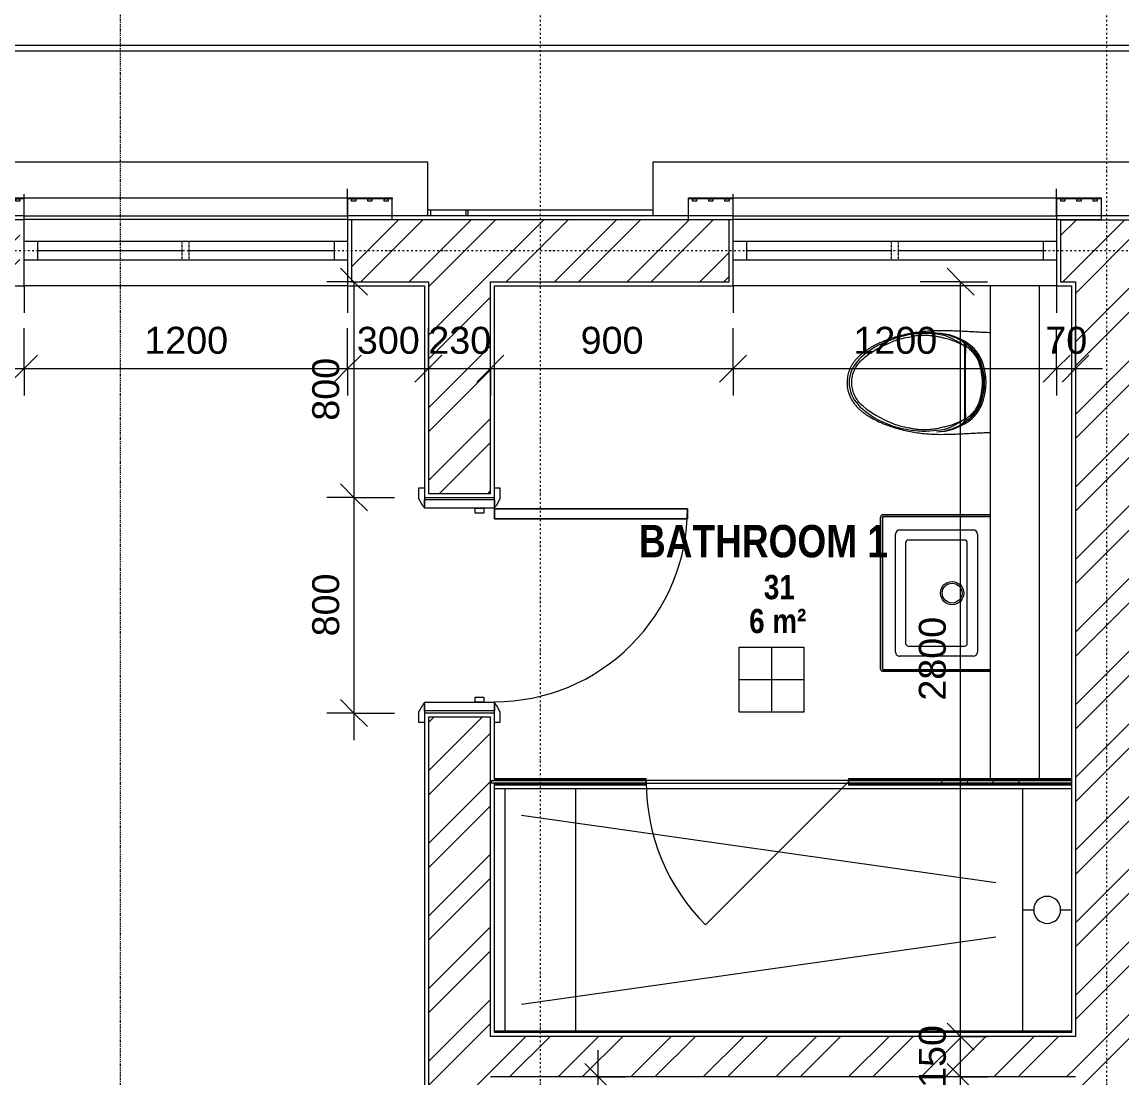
# Model space of a CAD drawing. Header units: millimetres. Extents: x -20313 to 11793, y -15775 to 12805.
# Drawn here: x -8393 to -4313, y 3143 to 7057 of the extents above; entities that cross this region are included whole.
import ezdxf

# ---------------------------------------------------------------- set-up
doc = ezdxf.new("R2010")
doc.units = ezdxf.units.MM
for name, pattern in [('Centre', [14.4, 3, -2.2, 7, -2.2]), ('Dash dot', [15.875, 6.35, -4.7625, 0, -4.7625]), ('TD_Level Line', [8, 4, -2, 0, -2])]:
    doc.linetypes.add(name, pattern=pattern)
for name, color, linetype, lineweight in [('A-ANNO-DIMS', 211, 'Continuous', 9), ('A-ANNO-DIMS-100', 211, 'Continuous', 9), ('A-AREA-IDEN', 2, 'Continuous', 9), ('A-DETL-MBND', 5, 'Continuous', 5), ('A-DOOR', 31, 'Continuous', 5), ('A-DOOR-FRAM', 31, 'Continuous', 5), ('A-FLOR', 192, 'Continuous', 5), ('A-GENM', 13, 'Continuous', 5), ('A-GLAZ', 151, 'Continuous', 5), ('A-GLAZ-SILL', 1, 'Continuous', 5), ('A-WALL', 113, 'Continuous', 5), ('A-WALL-PATT', 111, 'Continuous', 18), ('G-ANNO-SYMB', 111, 'Continuous', 9), ('I-WALL', 2, 'Continuous', 5), ('P-SANR-FIXT', 6, 'Continuous', 5), ('Q-CASE', 31, 'Continuous', 5), ('S-GRID', 1, 'Continuous', 9)]:
    doc.layers.add(name, color=color, linetype=linetype, lineweight=lineweight)
doc.styles.add('Arial Narrow_B', font='ARIALNB.TTF', dxfattribs={"height": 90})
doc.styles.add('Arial Narrow_B_1', font='ARIALNB.TTF', dxfattribs={"height": 120})
doc.styles.add('Arial_2', font='arial.ttf', dxfattribs={"height": 100})
doc.dimstyles.new('Arial_1_0', dxfattribs={"dimscale": 304.8, "dimtxt": 102.02594, "dimasz": 0.328084, "dimexe": 0.328084, "dimexo": 0.0625, "dimgap": 0.082021, "dimtad": 1, "dimdec": 0, "dimzin": 0, "dimdsep": 46, "dimtxsty": 'Arial_2', "dimblk1": 'OBLIQUE', "dimblk2": 'OBLIQUE', "dimsah": 1, "dimcen": 0.09, "dimdle": 0.328084, "dimazin": 0, "dimtfac": 1, "dimtdec": 4, "dimtix": 1, "dimtmove": 0, "dimatfit": 3, "dimfxl": 0.492126, "dimfxlon": 1, "dimtvp": 1, "dimtolj": 1, "dimtzin": 0, "dimarcsym": 2})
pattern_1 = [(45, (-8404.18, -5860.1), (-134.7038, 134.7038), []), (45, (-8314.37, -5860.1), (-134.7038, 134.7038), [])]
pattern_2 = [(153.435, (9496.6, -2579.2), (-3067, -1022.33), [1270, -762, 1270, -762, -1615.6]), (153.435, (9496.6, -2579.2), (-3067, -1022.33), [-4064, 508, -1107.6]), (153.435, (9433, -2642.7), (-3067, -1022.33), [1016, -1270, 762, -762, -1869.6]), (153.435, (9433, -2642.7), (-3067, -1022.33), [-3810, 889, -980.6]), (153.435, (9242.6, -2642.7), (-3067, -1022.33), [762, -1524, 508, -762, -2123.6]), (153.435, (9242.6, -2642.7), (-3067, -1022.33), [-3556, 1143, -980.6]), (153.435, (9433, -2452.2), (-3067, -1022.33), [762, -1524, 635, -25618.6]), (153.435, (9242.6, -2261.7), (-3067, -1022.33), [381, -1905, 254, -25999.6]), (153.435, (8925, -2579.2), (-3067, -1022.33), [254, -1905, 254, -1016, -2250.6]), (153.435, (8925, -2579.2), (-3067, -1022.33), [-3429, 635, -1615.6]), (153.435, (9115.6, -1436.2), (-3067, -1022.33), [1270, -1905, 1524, -1006]), (153.435, (9306, -1436.2), (-3067, -1022.33), [1778, -1270, 1905, -752]), (153.435, (9242.6, -1309.2), (-3067, -1022.33), [2032, -1016, 1524, -1107.6]), (153.435, (9052, -1118.7), (-3067, -1022.33), [1270, -1778, 1016, -1615.6]), (153.435, (8671, -1309.2), (-3067, -1022.33), [635, -2540, 762, -1742.6]), (153.435, (8861.6, -928.2), (-3067, -1022.33), [508, -2540, 508, -2123.6])]

# ---------------------------------------------------------------- blocks, each defined once
blk = doc.blocks.new('PARAPET4 - PARAPET-973503-02_Pent floor')
at = {"layer": 'Q-CASE'}
for p, q in [((7273.5, -9135.5), (6531.5, 13433.4)), ((6513, 13413.7), (7253.7, -9117)), ((6156.5, 6259.4), (6129, 7093.6))]:
    blk.add_line(p, q, dxfattribs=at)
blk = doc.blocks.new('PLU_1_2_WHB_DuravitVero580 - _-915883-02_Pent floor')
at = {"layer": 'P-SANR-FIXT'}
for p, q in [((-290, -199.5), (-290, 199.5)), ((-289.8, 199.5), (-289.8, -199.5)), ((-283, 199.5), (-283, -199.5)), ((283, -199.5), (283, 199.5)), ((289.8, -199.5), (289.8, 199.5)), ((290, 199.5), (290, -199.5)), ((-234.2, -136.7), (-234.2, 136.9)), ((-219.2, 151.9), (219.2, 151.9)), ((234.2, 136.9), (234.2, -136.7)), ((-196.6, 104.3), (-196.6, -104.4)), ((186.6, 114.3), (-186.6, 114.3)), ((196.6, -104.4), (196.6, 104.3)), ((-186.6, -114.4), (186.6, -114.4)), ((219.2, -151.7), (-219.2, -151.7)), ((-282, -200.5), (282, -200.5)), ((-282, -207.3), (282, -207.3)), ((282, -207.5), (-282, -207.5))]:
    blk.add_line(p, q, dxfattribs=at)
for radius in [43.3, 36.8]:
    blk.add_circle((0, 57.9), radius, dxfattribs=at)
for centre, radius, start, end in [((-282, 199.5), 1, 90, 180), ((282, 199.5), 1, 360, 90), ((-219.2, 136.9), 15, 90, 180), ((219.2, 136.9), 15, 0, 90), ((-186.6, 104.3), 10, 90, 180), ((186.6, 104.3), 10, 360, 90), ((-186.6, -104.4), 10, 180, 270), ((186.6, -104.4), 10, 270, 0), ((-219.2, -136.7), 15, 180, 270), ((219.2, -136.7), 15, 270, 0), ((-282, -199.5), 8, 180, 270), ((-282, -199.5), 7.76, 180, 270), ((-282, -199.5), 1, 180, 270), ((282, -199.5), 1, 270, 0), ((282, -199.5), 8, 270, 0), ((282, -199.5), 7.76, 270, 0)]:
    blk.add_arc(centre, radius, start, end, dxfattribs=at)
for points in [[(-290, -199.5), (-290, -200), (-289.9, -200.7), (-289.7, -201.6), (-289.6, -202.1), (-289.4, -202.4), (-289.3, -202.8), (-289.1, -203.3), (-288.6, -204.1), (-288.1, -204.7), (-287.7, -205.2)], [(287.7, -205.2), (288.1, -204.7), (288.6, -204.1), (289.1, -203.3), (289.3, -202.8), (289.4, -202.4), (289.6, -202.1), (289.7, -201.6), (289.9, -200.7), (290, -200), (290, -199.5)], [(-287.7, -205.2), (-287.2, -205.6), (-286.6, -206.1), (-285.8, -206.6), (-285.3, -206.8), (-284.9, -206.9), (-284.6, -207.1), (-284.1, -207.2), (-283.2, -207.4), (-282.5, -207.5), (-282, -207.5)], [(282, -207.5), (282.5, -207.5), (283.2, -207.4), (284.1, -207.2), (284.6, -207.1), (284.9, -206.9), (285.3, -206.8), (285.8, -206.6), (286.6, -206.1), (287.2, -205.6), (287.7, -205.2)]]:
    blk.add_open_spline(points, degree=3, knots=[0, 0, 0, 0, 0.25, 0.375, 0.4375, 0.5, 0.5625, 0.625, 0.75, 1, 1, 1, 1], dxfattribs=at)
blk = doc.blocks.new('Doors_IntSgl - 800x2100mm-882953-02_Pent floor')
at = {"layer": 'A-DOOR'}
for p, q in [((-435, 150), (-395, 150)), ((-435, 130), (-435, 150)), ((-365, 130), (-400, 130)), ((-395, 150), (-369, 136)), ((400, 130), (365, 130)), ((369, 136), (395, 150)), ((395, 150), (435, 150)), ((435, 150), (435, 130)), ((-435, -150), (-435, -130)), ((-395, -150), (-435, -150)), ((-400, -130), (-365, -130)), ((-369, -136), (-395, -150)), ((320, -130), (358, -130)), ((320, -846), (320, -130)), ((320, -130), (320, -846)), ((358, -130), (320, -130)), ((358, -130), (358, -846)), ((358, -846), (358, -130)), ((365, -130), (400, -130)), ((395, -150), (369, -136)), ((435, -150), (395, -150)), ((435, -130), (435, -150)), ((358, -846), (320, -846)), ((320, -846), (358, -846))]:
    blk.add_line(p, q, dxfattribs=at)
for centre, radius, start, end in [((-373, 129), 8.06, 7.125, 60.2551), ((373, 129), 8.06, 119.7449, 172.875), ((-373, -129), 8.06, 299.7449, 352.875), ((-373, -129), 8.06, 299.7449, 352.875), ((358, -130), 716, 180, 270), ((373, -129), 8.06, 187.125, 240.2551), ((373, -129), 8.06, 187.125, 240.2551)]:
    blk.add_arc(centre, radius, start, end, dxfattribs=at)
at = {"layer": 'A-DOOR-FRAM'}
for p, q in [((-392, 130), (-360, 130)), ((-392, -130), (-392, 130)), ((-360, 130), (-360, -130)), ((360, 130), (392, 130)), ((360, -130), (360, 130)), ((392, 130), (392, -130)), ((-360, -58), (-341, -58)), ((-360, -90), (-360, -58)), ((-341, -58), (-341, -90)), ((341, -58), (360, -58)), ((341, -90), (341, -58)), ((360, -58), (360, -90)), ((-341, -90), (-360, -90)), ((360, -90), (341, -90)), ((-360, -130), (-392, -130)), ((392, -130), (360, -130))]:
    blk.add_line(p, q, dxfattribs=at)
blk = doc.blocks.new('1_9 ShowerEnclosure - 3 Exposed frame-1120382-02_Pent floor')
at = {"layer": 'A-GLAZ'}
h = blk.add_hatch(dxfattribs=at)
h.set_pattern_fill('FP_11', color=256, style=0, pattern_type=2)
h.set_pattern_definition(pattern_2)
h.paths.add_polyline_path([(-470, 1070), (-480, 1070), (-480, 242.5), (-470, 242.5), (-470, 705.3)])
h.paths.add_polyline_path([(-470, -507.5), (-480, -507.5), (-480, -1082.5), (-470, -1082.5), (-470, -991.5)])
at = {"layer": 'A-GLAZ-SILL'}
h = blk.add_hatch(dxfattribs=at)
h.set_pattern_fill('FP_11', color=256, style=0, pattern_type=2)
h.set_pattern_definition(pattern_2)
h.paths.add_polyline_path([(-470, 242.5), (-480, 242.5), (-480, -507.5), (-470, -507.5), (-470, -143.1)])
at = {"layer": 'A-GLAZ'}
for p, q in [((-487.5, 950), (-487.5, 1070)), ((-482.5, 1070), (-482.5, 242.5)), ((-480, 242.5), (-480, 1070)), ((-480, 1070), (-470, 1070)), ((-470, 1070), (-470, 242.5)), ((-467.5, 242.5), (-467.5, 1070)), ((-462.5, 1070), (-462.5, 242.5)), ((-100, 790), (-350, -970)), ((350, -970), (100, 790)), ((-487.5, 242.5), (-487.5, 770)), ((-487.5, 242.5), (-482.5, 242.5)), ((-482.5, 242.5), (-480, 242.5)), ((-470, 242.5), (-480, 242.5)), ((-480, 242.5), (-480, -507.5)), ((-480, 242.5), (-470, 242.5)), ((-475, 242.5), (55.3, -287.8)), ((-470, 242.5), (-467.5, 242.5)), ((-470, -507.5), (-470, 242.5)), ((-467.5, 242.5), (-462.5, 242.5)), ((-487.5, -1070), (-487.5, -507.5)), ((-482.5, -507.5), (-487.5, -507.5)), ((-482.5, -507.5), (-482.5, -1070)), ((-480, -507.5), (-482.5, -507.5)), ((-480, -507.5), (-470, -507.5)), ((-480, -1082.5), (-480, -507.5)), ((-470, -507.5), (-480, -507.5)), ((-467.5, -507.5), (-470, -507.5)), ((-470, -507.5), (-470, -1082.5)), ((-462.5, -507.5), (-467.5, -507.5)), ((-467.5, -1070), (-467.5, -507.5)), ((-462.5, -507.5), (-462.5, -1070)), ((-480, -1082.5), (-470, -1082.5))]:
    blk.add_line(p, q, dxfattribs=at)
for centre, radius, start, end in [((0, 980), 50, 90, 180), ((0, 980), 50, 360, 90), ((0, 980), 50, 180, 270), ((0, 980), 50, 270, 360), ((-475, 242.5), 750, 270, 315)]:
    blk.add_arc(centre, radius, start, end, dxfattribs=at)
at = {"layer": 'A-GLAZ-SILL'}
for p, q in [((0, 1030), (0, 1070)), ((0, 890), (0, 930)), ((450, 890), (-450, 890))]:
    blk.add_line(p, q, dxfattribs=at)
blk = doc.blocks.new('hood 11 - hood 1-1200214-02_Pent floor')
at = {"layer": 'A-DETL-MBND'}
for p, q in [((5986.1, 11441.6), (5965.8, 11440.9)), ((5986.3, 11434.2), (5966, 11433.5)), ((5970.4, 11301.1), (5990.7, 11301.7)), ((6050.4, 9487.1), (6030, 9486.4)), ((6034.4, 9354), (6054.7, 9354.7)), ((6034.6, 9346.7), (6054.9, 9347.4))]:
    blk.add_line(p, q, dxfattribs=at)
blk = doc.blocks.new('Casement - 2L - 1200 X 1500-1144847-02_Pent floor')
at = {"layer": 'A-GLAZ'}
for p, q in [((-273.8, 130), (-273.8, 210)), ((926.2, 130), (926.2, 230)), ((-273.8, 35), (-223.8, 35)), ((-223.8, 35), (876.2, 35)), ((-223.8, 35), (-223.8, -35)), ((313.2, 0), (-223.8, 0)), ((-223.8, 0), (-223.8, -15)), ((876.2, 35), (876.2, -35)), ((876.2, 35), (926.2, 35)), ((-223.8, -35), (-273.8, -35)), ((876.2, -35), (-223.8, -35)), ((876.2, 0), (339.2, 0)), ((926.2, -35), (876.2, -35)), ((-273.8, -130), (-273.8, -230)), ((926.2, -130), (926.2, -230))]:
    blk.add_line(p, q, dxfattribs=at)
at = {"layer": 'A-GLAZ', "linetype": 'Centre'}
for p, q in [((313.2, -35), (313.2, 35)), ((339.2, -35), (339.2, 35))]:
    blk.add_line(p, q, dxfattribs=at)
blk = doc.blocks.new('hood 10 - hood 1-1212533-02_Pent floor')
at = {"layer": 'A-GENM'}
for p, q in [((6077.6, 14075.9), (5879.3, 14069.4)), ((6136.5, 12281.6), (6077.6, 14075.9)), ((5946.5, 13939.1), (5949.5, 13939.2)), ((5946.5, 13939.1), (5949.5, 13939.2)), ((5946.9, 13924.7), (5947.4, 13909.7)), ((5949.5, 13939.2), (5999.8, 12409.7)), ((5949.5, 13939.2), (5999.8, 12409.7)), ((5948.9, 13864.4), (5949.4, 13849.4)), ((5950.9, 13804.1), (5951.4, 13789.1)), ((5914.4, 12572), (5875, 13771.4)), ((5991.8, 12559.4), (5992.3, 12544.4)), ((5993.8, 12499.1), (5994.3, 12484.1)), ((5995.8, 12438.8), (5996.3, 12423.8)), ((5999.8, 12409.7), (5996.7, 12409.6)), ((5999.8, 12409.7), (5996.7, 12409.6)), ((5938.3, 12275.1), (6136.5, 12281.6))]:
    blk.add_line(p, q, dxfattribs=at)
at = {"layer": 'A-GENM', "lineweight": 9}
for p, q in [((5946.4, 13939.9), (5869.5, 13937.3)), ((5869.5, 13937.3), (5875, 13771.4)), ((5938.1, 13924.4), (5946.9, 13924.7)), ((5938.6, 13909.4), (5938.1, 13924.4)), ((5946.9, 13924.7), (5946.4, 13939.9)), ((5947.4, 13909.7), (5938.6, 13909.4)), ((5948.9, 13864.4), (5947.4, 13909.7)), ((5940.1, 13864.1), (5948.9, 13864.4)), ((5940.6, 13849.1), (5940.1, 13864.1)), ((5949.4, 13849.4), (5940.6, 13849.1)), ((5950.9, 13804.1), (5949.4, 13849.4)), ((5942.1, 13803.8), (5950.9, 13804.1)), ((5942.6, 13788.8), (5942.1, 13803.8)), ((5875, 13771.4), (5951.9, 13773.9)), ((5951.4, 13789.1), (5942.6, 13788.8)), ((5951.9, 13773.9), (5951.4, 13789.1)), ((5991.3, 12574.6), (5914.4, 12572)), ((5914.4, 12572), (5919.8, 12406.1)), ((5991.8, 12559.4), (5991.3, 12574.6)), ((5983, 12559.1), (5991.8, 12559.4)), ((5983.5, 12544.1), (5983, 12559.1)), ((5992.3, 12544.4), (5983.5, 12544.1)), ((5993.8, 12499.1), (5992.3, 12544.4)), ((5985, 12498.8), (5993.8, 12499.1)), ((5985.5, 12483.8), (5985, 12498.8)), ((5994.3, 12484.1), (5985.5, 12483.8)), ((5995.8, 12438.8), (5994.3, 12484.1)), ((5919.8, 12406.1), (5996.8, 12408.6)), ((5987, 12438.5), (5995.8, 12438.8)), ((5987.5, 12423.5), (5987, 12438.5)), ((5996.3, 12423.8), (5987.5, 12423.5)), ((5996.8, 12408.6), (5996.3, 12423.8))]:
    blk.add_line(p, q, dxfattribs=at)
blk = doc.blocks.new('Casement - 2L - 900 toilet-1132656-02_Pent floor')
at = {"layer": 'A-GLAZ'}
for p, q in [((-273.8, 130), (-273.8, 210)), ((926.2, 130), (926.2, 230)), ((-273.8, 35), (-223.8, 35)), ((-223.8, 35), (876.2, 35)), ((-223.8, 35), (-223.8, -35)), ((313.2, 0), (-223.8, 0)), ((-223.8, 0), (-223.8, -15)), ((876.2, 35), (876.2, -35)), ((876.2, 35), (926.2, 35)), ((-223.8, -35), (-273.8, -35)), ((876.2, -35), (-223.8, -35)), ((876.2, 0), (339.2, 0)), ((926.2, -35), (876.2, -35)), ((-273.8, -130), (-273.8, -230)), ((926.2, -130), (926.2, -230))]:
    blk.add_line(p, q, dxfattribs=at)
at = {"layer": 'A-GLAZ', "linetype": 'Centre'}
for p, q in [((313.2, -35), (313.2, 35)), ((339.2, -35), (339.2, 35))]:
    blk.add_line(p, q, dxfattribs=at)
blk = doc.blocks.new('hood 22 - hood 1-1212818-02_Pent floor')
at = {"layer": 'A-GENM'}
for p, q in [((6325.6, 6530.1), (6127.4, 6523.6)), ((6384.6, 4735.7), (6325.6, 6530.1)), ((6194.5, 6393.2), (6197.6, 6393.3)), ((6194.5, 6393.2), (6197.6, 6393.3)), ((6195, 6378.8), (6195.5, 6363.8)), ((6197.6, 6393.3), (6247.8, 4863.8)), ((6197.6, 6393.3), (6247.8, 4863.8)), ((6197, 6318.5), (6197.5, 6303.5)), ((6199, 6258.2), (6199.5, 6243.2)), ((6162.5, 5026.2), (6123, 6225.5)), ((6239.9, 5013.5), (6240.4, 4998.5)), ((6241.9, 4953.2), (6242.4, 4938.2)), ((6243.9, 4892.9), (6244.4, 4877.9)), ((6247.8, 4863.8), (6244.8, 4863.7)), ((6247.8, 4863.8), (6244.8, 4863.7)), ((6186.3, 4729.2), (6384.6, 4735.7))]:
    blk.add_line(p, q, dxfattribs=at)
at = {"layer": 'A-GENM', "lineweight": 9}
for p, q in [((6194.5, 6394), (6117.6, 6391.5)), ((6117.6, 6391.5), (6123, 6225.5)), ((6186.2, 6378.5), (6195, 6378.8)), ((6186.7, 6363.6), (6186.2, 6378.5)), ((6195, 6378.8), (6194.5, 6394)), ((6195.5, 6363.8), (6186.7, 6363.6)), ((6197, 6318.5), (6195.5, 6363.8)), ((6188.2, 6318.2), (6197, 6318.5)), ((6188.7, 6303.2), (6188.2, 6318.2)), ((6197.5, 6303.5), (6188.7, 6303.2)), ((6199, 6258.2), (6197.5, 6303.5)), ((6190.2, 6257.9), (6199, 6258.2)), ((6190.7, 6242.9), (6190.2, 6257.9)), ((6199.5, 6243.2), (6190.7, 6242.9)), ((6200, 6228.1), (6199.5, 6243.2)), ((6123, 6225.5), (6200, 6228.1)), ((6239.4, 5028.7), (6162.5, 5026.2)), ((6162.5, 5026.2), (6167.9, 4860.2)), ((6239.9, 5013.5), (6239.4, 5028.7)), ((6231.1, 5013.2), (6239.9, 5013.5)), ((6231.6, 4998.3), (6231.1, 5013.2)), ((6240.4, 4998.5), (6231.6, 4998.3)), ((6241.9, 4953.2), (6240.4, 4998.5)), ((6233.1, 4952.9), (6241.9, 4953.2)), ((6233.6, 4938), (6233.1, 4952.9)), ((6242.4, 4938.2), (6233.6, 4938)), ((6243.9, 4892.9), (6242.4, 4938.2)), ((6167.9, 4860.2), (6244.9, 4862.8)), ((6235.1, 4892.6), (6243.9, 4892.9)), ((6235.6, 4877.6), (6235.1, 4892.6)), ((6244.4, 4877.9), (6235.6, 4877.6)), ((6244.9, 4862.8), (6244.4, 4877.9))]:
    blk.add_line(p, q, dxfattribs=at)
blk = doc.blocks.new('Sanitary-Wall_Hung_Toilet-Tank_And_Carrier_System-Kohler-Veil-_K-6304_ - Vitreous_China-7-Black_Black-1186570-02_Pent floor')
at = {"layer": 'P-SANR-FIXT'}
for p, q in [((-4896.5, 5588.5), (-4896.5, 5850.6)), ((-4893.7, 5616.6), (-4893.7, 5822.3))]:
    blk.add_line(p, q, dxfattribs=at)
for centre, radius, start, end in [((-5044, 5563.4), 338.3, 76.9894, 112.5977), ((-5035.8, 5472.8), 431.3, 84.1915, 108.1397), ((-5006.6, 5686.8), 215.5, 55.5496, 88.4361), ((-4966.3, 5745.6), 144.2, 24.2295, 55.5496), ((-5040.3, 5719.5), 222.6, 337.452, 22.548), ((-4966.3, 5693.3), 144.2, 304.4504, 335.7705), ((-5006.6, 5752.1), 215.5, 271.5629, 304.4504)]:
    blk.add_arc(centre, radius, start, end, dxfattribs=at)
for centre, major_axis, ratio, start_param, end_param in [((-5058.2, 5558.9), (0, 338.2), 0.99982, 0.347092, 0.717884), ((-5042.5, 5557.3), (-332.4, 61.1), 0.994209, 5.090248, 5.283655), ((-5009.2, 5582.9), (0, 319.6), 0.759317, 5.850757, 6.248194), ((-5106.2, 5265.2), (0, 655.8), 0.731354, 5.842054, 5.990347), ((-5056.7, 5617.9), (302.3, 27.9), 0.908033, 0.947116, 1.185611), ((-5017.6, 5503.8), (401.3, 39.9), 0.978973, 1.864138, 2.161064), ((-5012.4, 5682.4), (0, 218.7), 0.978148, 5.560712, 5.770828), ((-5018.4, 5694), (0, 211.9), 0.978148, 5.514965, 5.710981), ((-5258.9, 5047.9), (0, 996.8), 0.62932, 5.669892, 5.685936), ((-4925.8, 5817.9), (0, 52.2), 0.731354, 5.438809, 5.591236), ((-4931.1, 5831.2), (36.4, 16.7), 0.946321, 0.135423, 0.287399), ((-4918.2, 5866.1), (-24.8, 14.1), 0.351974, 3.517186, 3.972202), ((-4899.6, 5850.4), (2.87, 1.37), 0.943618, 5.869433, 6.550601), ((-5102.1, 5793.6), (77.8, 270.4), 0.71725, 5.020351, 5.144967), ((-4952.4, 5783.4), (89.9, 28.9), 0.975793, 0.452739, 0.589525), ((-4972.9, 5739.6), (0, 146.8), 0.978148, 5.112817, 5.526701), ((-4967.8, 5741.6), (0, 144.3), 0.978148, 5.121588, 5.526789), ((-5210.6, 5719.5), (0, 115), 0.99982, 0.781356, 2.354103), ((-5256, 5781), (0, 41), 0.99982, 0.646246, 1.053827), ((-5035.2, 5719.5), (0, 213.4), 0.978148, 4.33958, 5.083343), ((-5028.2, 5719.5), (0, 209.8), 0.978148, 4.323765, 5.101018), ((-5016.5, 5719.1), (0, 203.5), 0.910765, 4.714098, 5.08359), ((-5018, 5719.8), (-1.6, 203.5), 0.918137, 4.333747, 4.70346), ((-5256.3, 5658.4), (0, 41), 0.99982, 2.080129, 2.495232), ((-5018.2, 5934.8), (-400.7, 36), 0.979504, 0.969818, 1.274201), ((-4967.1, 5695.2), (0, 139.8), 0.978148, 3.8863, 4.319683), ((-4967.8, 5697.4), (0, 144.3), 0.978148, 3.897984, 4.303194), ((-5058.2, 5880), (0, 338.2), 0.99982, 2.422176, 2.788482), ((-5012.4, 5756.6), (0, 218.7), 0.978148, 3.653943, 3.86406), ((-5018.4, 5745), (0, 211.9), 0.978148, 3.713803, 3.90909), ((-5137.8, 5632.8), (-115.6, 256.9), 0.839384, 4.168179, 4.292234), ((-4952.4, 5655.2), (-91.1, 24.3), 0.974307, 2.502501, 2.639221), ((-5046, 5913.2), (0, 373.5), 0.99982, 2.788482, 3.377367), ((-5043.1, 5882.7), (296.8, 160.9), 0.99741, 3.833939, 4.033936), ((-5009.2, 5856.1), (0, 319.6), 0.759317, 3.176534, 3.573994), ((-5056.8, 5822), (-302.1, 30.5), 0.909601, 1.941202, 2.204973), ((-5106.3, 6174), (0, 655.8), 0.731354, 3.434498, 3.582767), ((-5259, 6391.1), (0, 996.9), 0.62932, 3.738885, 3.754928), ((-4925.8, 5621.2), (0, 52.2), 0.731354, 3.833683, 3.986288), ((-4916.8, 5570.6), (23.4, 16.2), 0.295232, 5.423564, 5.879956), ((-4898.5, 5588.7), (0, 2.74), 0.731354, 3.794972, 4.647912)]:
    blk.add_ellipse(centre, major_axis=major_axis, ratio=ratio, start_param=start_param, end_param=end_param, dxfattribs=at)
for points, knots in [([(-4801, 5904.5), (-4804.5, 5904.5), (-4810.8, 5904.7), (-4821.7, 5905.1), (-4833.7, 5905.6), (-4850.9, 5906.5), (-4873.9, 5907.8), (-4894.4, 5908.9), (-4911, 5909.7), (-4927.8, 5910.4), (-4948.4, 5911.2), (-4973.1, 5911.7), (-4997.6, 5911.6), (-5030.6, 5910.5), (-5063.9, 5907.4), (-5098.3, 5901.8), (-5124.7, 5896.1), (-5147.3, 5889.9), (-5165.9, 5884.1), (-5180, 5879.3), (-5194.2, 5873.9), (-5208.3, 5868), (-5222.2, 5861.6), (-5234.8, 5855.2), (-5245.8, 5849), (-5255.6, 5843.1), (-5264.9, 5836.8), (-5273.9, 5830.1), (-5282.5, 5823.1), (-5290.5, 5815.7), (-5298, 5808), (-5305, 5799.8), (-5311.2, 5791.3), (-5316, 5783.8), (-5319.3, 5777.7), (-5322.4, 5771.4), (-5325.9, 5763.2), (-5329.2, 5753), (-5332.3, 5738.8), (-5333.3, 5727.4), (-5333.4, 5719.6)], [0, 0, 0, 0, 0.041667, 0.0625, 0.083333, 0.125, 0.166667, 0.208333, 0.229167, 0.25, 0.291667, 0.333333, 0.375, 0.416667, 0.5, 0.541667, 0.583333, 0.625, 0.645833, 0.666667, 0.6875, 0.708333, 0.729167, 0.75, 0.765625, 0.78125, 0.796875, 0.8125, 0.828125, 0.84375, 0.859375, 0.875, 0.890625, 0.90625, 0.914062, 0.921875, 0.9375, 0.953125, 0.96875, 1, 1, 1, 1]), ([(-5108.6, 5887.1), (-5102.2, 5888.9), (-5092.5, 5891.3), (-5078.7, 5893.6), (-5068.2, 5894.8), (-5057.6, 5895.5), (-5047, 5895.7), (-5036.5, 5895.5), (-5026.9, 5894.8), (-5018.3, 5894), (-5010.6, 5892.9), (-5003.1, 5891.7), (-4995.6, 5890.3), (-4988.2, 5888.7), (-4978.5, 5886.3), (-4971.3, 5884.3), (-4966.6, 5882.8)], [0, 0, 0, 0, 0.142857, 0.214286, 0.285714, 0.357143, 0.428571, 0.5, 0.571429, 0.625, 0.678571, 0.732143, 0.785714, 0.839286, 0.892857, 1, 1, 1, 1]), ([(-5273.9, 5631.4), (-5279.6, 5636.2), (-5290.2, 5646.9), (-5302.8, 5665.5), (-5311.6, 5686.3), (-5316.5, 5710.3), (-5315.7, 5736.8), (-5307.8, 5764.1), (-5293.6, 5788.5), (-5280.6, 5802.1), (-5273.4, 5808)], [0, 0, 0, 0, 0.111111, 0.222222, 0.333333, 0.444444, 0.583333, 0.722222, 0.861111, 1, 1, 1, 1]), ([(-5333.4, 5719.6), (-5333.3, 5709.1), (-5331.6, 5694.2), (-5326.7, 5678.2), (-5323.1, 5669.4), (-5319.2, 5660.9), (-5313.3, 5650.7), (-5305, 5639.2), (-5295.6, 5628.5), (-5285.2, 5618.4), (-5273.9, 5609), (-5257.9, 5597.3), (-5236.1, 5584.2), (-5213, 5573.1), (-5194.2, 5565.2), (-5180, 5559.9), (-5165.9, 5555), (-5147.3, 5549.2), (-5124.7, 5543.1), (-5098.3, 5537.4), (-5063.9, 5531.7), (-5022.2, 5527.9), (-4981.3, 5527.2), (-4948.4, 5527.9), (-4927.8, 5528.7), (-4911, 5529.5), (-4894.4, 5530.3), (-4873.9, 5531.4), (-4850.9, 5532.6), (-4833.7, 5533.5), (-4821.7, 5534.1), (-4810.8, 5534.5), (-4804.5, 5534.6), (-4801, 5534.6)], [0, 0, 0, 0, 0.041667, 0.0625, 0.072917, 0.083333, 0.104167, 0.125, 0.145833, 0.166667, 0.1875, 0.208333, 0.25, 0.291667, 0.3125, 0.333333, 0.354167, 0.375, 0.416667, 0.458333, 0.5, 0.583333, 0.666667, 0.708333, 0.75, 0.770833, 0.791667, 0.833333, 0.875, 0.916667, 0.9375, 0.958333, 1, 1, 1, 1]), ([(-4973.3, 5554.8), (-4979.1, 5553.1), (-4990.9, 5550), (-5009.2, 5546.5), (-5024.9, 5544.6), (-5037.8, 5543.8), (-5046.7, 5543.7), (-5054.8, 5543.8), (-5062.2, 5544.2), (-5069.4, 5544.8), (-5076.7, 5545.6), (-5083.9, 5546.7), (-5093.2, 5548.5), (-5099.9, 5550.1), (-5104.4, 5551.3)], [0, 0, 0, 0, 0.142857, 0.285714, 0.428571, 0.5, 0.571429, 0.625, 0.678571, 0.732143, 0.785714, 0.839286, 0.892857, 1, 1, 1, 1])]:
    blk.add_open_spline(points, degree=3, knots=knots, dxfattribs=at)
for points in [[(-4883.9, 5847.8), (-4879.5, 5844.2), (-4871.1, 5836.5), (-4860, 5823.3), (-4850.8, 5808.8), (-4845.9, 5798.4), (-4843.8, 5793)], [(-4843.8, 5646), (-4845.8, 5640.5), (-4850.4, 5630), (-4859.6, 5615.4), (-4870.8, 5602.3), (-4879.3, 5594.7), (-4883.9, 5591.2)]]:
    blk.add_open_spline(points, degree=3, dxfattribs=at)
blk = doc.blocks.new('Room Tag B - Medium_rfaX - Name and Number-1261570-02_Pent floor')
at = {"layer": 'A-AREA-IDEN'}
for p, q in [((-2.752, -5.004), (-2.752, -2.604)), ((-2.752, -2.604), (-0.352, -2.604)), ((-1.552, -2.604), (-1.552, -5.004)), ((-0.352, -2.604), (-0.352, -5.004)), ((-2.752, -3.804), (-0.352, -3.804)), ((-0.352, -5.004), (-2.752, -5.004))]:
    blk.add_line(p, q, dxfattribs=at)
blk = doc.blocks.new('DIMBLOCK66-02_Pent floor')
at = {"layer": 'A-ANNO-DIMS-100', "transparency": 16777216}
for p, q in [((-4912.2, 3143.5), (-4962.2, 3193.5)), ((-4912.2, 3143.5), (-5062.2, 3143.5)), ((-4912.2, -976.5), (-4912.2, 3143.5)), ((-4912.2, 3143.5), (-4862.2, 3093.5)), ((-4912.2, 3143.5), (-4812.2, 3143.5)), ((-4912.2, -976.5), (-4962.2, -926.5)), ((-4912.2, -976.5), (-5062.2, -976.5)), ((-4912.2, -976.5), (-4862.2, -1026.5)), ((-4912.2, -976.5), (-4812.2, -976.5))]:
    blk.add_line(p, q, dxfattribs=at)
at = {"layer": 'A-ANNO-DIMS-100', "color": 0, "transparency": 16777216, "insert": (-5067, 929.6), "char_height": 100, "width": 369.177, "attachment_point": 1, "rotation": 90, "line_spacing_factor": 0.941778, "style": 'Arial_2'}
blk.add_mtext('4120', dxfattribs=at)
blk = doc.blocks.new('_Oblique')
at = {"color": 0, "linetype": 'ByBlock', "lineweight": -2}
blk.add_line((-0.5, -0.5), (0.5, 0.5), dxfattribs=at)
blk = doc.blocks.new('DIMBLOCK67-02_Pent floor')
at = {"layer": 'A-ANNO-DIMS-100', "transparency": 16777216}
for p, q in [((-4912.2, 3293.5), (-4962.2, 3343.5)), ((-4912.2, 3293.5), (-5062.2, 3293.5)), ((-4912.2, 3143.5), (-4912.2, 3293.5)), ((-4912.2, 3293.5), (-4862.2, 3243.5)), ((-4912.2, 3293.5), (-4812.2, 3293.5)), ((-4912.2, 3143.5), (-4962.2, 3193.5)), ((-4912.2, 3143.5), (-5062.2, 3143.5)), ((-4912.2, 3143.5), (-4862.2, 3093.5)), ((-4912.2, 3143.5), (-4812.2, 3143.5))]:
    blk.add_line(p, q, dxfattribs=at)
at = {"layer": 'A-ANNO-DIMS-100', "color": 0, "transparency": 16777216, "insert": (-5067, 3103.1), "char_height": 100, "width": 276.883, "attachment_point": 1, "rotation": 90, "line_spacing_factor": 0.941778, "style": 'Arial_2'}
blk.add_mtext('150', dxfattribs=at)
blk = doc.blocks.new('DIMBLOCK68-02_Pent floor')
at = {"layer": 'A-ANNO-DIMS-100', "transparency": 16777216}
for p, q in [((-4912.2, 6093.5), (-4962.2, 6143.5)), ((-4912.2, 6093.5), (-5062.2, 6093.5)), ((-4912.2, 3293.5), (-4912.2, 6093.5)), ((-4912.2, 6093.5), (-4862.2, 6043.5)), ((-4912.2, 6093.5), (-4812.2, 6093.5)), ((-4912.2, 3293.5), (-4962.2, 3343.5)), ((-4912.2, 3293.5), (-5062.2, 3293.5)), ((-4912.2, 3293.5), (-4862.2, 3243.5)), ((-4912.2, 3293.5), (-4812.2, 3293.5))]:
    blk.add_line(p, q, dxfattribs=at)
at = {"layer": 'A-ANNO-DIMS-100', "color": 0, "transparency": 16777216, "insert": (-5067, 4539.6), "char_height": 100, "width": 369.177, "attachment_point": 1, "rotation": 90, "line_spacing_factor": 0.941778, "style": 'Arial_2'}
blk.add_mtext('2800', dxfattribs=at)
blk = doc.blocks.new('DIMBLOCK69-02_Pent floor')
at = {"layer": 'A-ANNO-DIMS-100', "transparency": 16777216}
for p, q in [((-7162.3, 6093.5), (-7212.3, 6143.5)), ((-7162.3, 6093.5), (-7262.3, 6093.5)), ((-7162.3, 6093.5), (-7162.3, 5293.5)), ((-7162.3, 6093.5), (-7112.3, 6043.5)), ((-7162.3, 6093.5), (-7012.3, 6093.5)), ((-7162.3, 5293.5), (-7212.3, 5343.5)), ((-7162.3, 5293.5), (-7262.3, 5293.5)), ((-7162.3, 5293.5), (-7112.3, 5243.5)), ((-7162.3, 5293.5), (-7012.3, 5293.5))]:
    blk.add_line(p, q, dxfattribs=at)
at = {"layer": 'A-ANNO-DIMS-100', "color": 0, "transparency": 16777216, "insert": (-7317.1, 5578.1), "char_height": 100, "width": 276.883, "attachment_point": 1, "rotation": 90, "line_spacing_factor": 0.941778, "style": 'Arial_2'}
blk.add_mtext('800', dxfattribs=at)
blk = doc.blocks.new('DIMBLOCK70-02_Pent floor')
at = {"layer": 'A-ANNO-DIMS-100', "transparency": 16777216}
for p, q in [((-7162.3, 5293.5), (-7212.3, 5343.5)), ((-7162.3, 5293.5), (-7262.3, 5293.5)), ((-7162.3, 5293.5), (-7162.3, 4393.5)), ((-7162.3, 5293.5), (-7112.3, 5243.5)), ((-7162.3, 5293.5), (-7012.3, 5293.5)), ((-7162.3, 4493.5), (-7212.3, 4543.5)), ((-7162.3, 4493.5), (-7262.3, 4493.5)), ((-7162.3, 4493.5), (-7112.3, 4443.5)), ((-7162.3, 4493.5), (-7012.3, 4493.5))]:
    blk.add_line(p, q, dxfattribs=at)
at = {"layer": 'A-ANNO-DIMS-100', "color": 0, "transparency": 16777216, "insert": (-7317.1, 4778.1), "char_height": 100, "width": 276.883, "attachment_point": 1, "rotation": 90, "line_spacing_factor": 0.941778, "style": 'Arial_2'}
blk.add_mtext('800', dxfattribs=at)
blk = doc.blocks.new('DIMBLOCK72-02_Pent floor')
at = {"layer": 'A-ANNO-DIMS-100', "transparency": 16777216}
for p, q in [((-6256.3, 993.5), (-6256.3, 3243.5)), ((-6256.3, 3143.5), (-6306.3, 3193.5)), ((-6256.3, 3143.5), (-6406.3, 3143.5)), ((-6256.3, 3143.5), (-6206.3, 3093.5)), ((-6256.3, 3143.5), (-6156.3, 3143.5)), ((-6256.3, 1093.5), (-6306.3, 1143.5)), ((-6256.3, 1093.5), (-6406.3, 1093.5)), ((-6256.3, 1093.5), (-6206.3, 1043.5)), ((-6256.3, 1093.5), (-6156.3, 1093.5))]:
    blk.add_line(p, q, dxfattribs=at)
at = {"layer": 'A-ANNO-DIMS-100', "color": 0, "transparency": 16777216, "insert": (-6411.1, 1964.6), "char_height": 100, "width": 369.177, "attachment_point": 1, "rotation": 90, "line_spacing_factor": 0.941778, "style": 'Arial_2'}
blk.add_mtext('2050', dxfattribs=at)
blk = doc.blocks.new('DIMBLOCK109-02_Pent floor')
at = {"layer": 'A-ANNO-DIMS-100', "transparency": 16777216}
for p, q in [((-8386, 5771.5), (-8386, 5921.5)), ((-7186, 5771.5), (-7186, 5921.5)), ((-8386, 5771.5), (-8336, 5821.5)), ((-7186, 5771.5), (-7136, 5821.5)), ((-8486, 5771.5), (-7186, 5771.5)), ((-8386, 5771.5), (-8436, 5721.5)), ((-8386, 5771.5), (-8386, 5671.5)), ((-7186, 5771.5), (-7236, 5721.5)), ((-7186, 5771.5), (-7186, 5671.5))]:
    blk.add_line(p, q, dxfattribs=at)
at = {"layer": 'A-ANNO-DIMS-100', "color": 0, "transparency": 16777216, "insert": (-7939.8, 5926.3), "char_height": 100, "width": 369.177, "attachment_point": 1, "line_spacing_factor": 0.941778, "style": 'Arial_2'}
blk.add_mtext('1200', dxfattribs=at)
blk = doc.blocks.new('DIMBLOCK110-02_Pent floor')
at = {"layer": 'A-ANNO-DIMS-100', "transparency": 16777216}
for p, q in [((-7186, 5771.5), (-7186, 5921.5)), ((-6886, 5771.5), (-6886, 5921.5)), ((-7186, 5771.5), (-7136, 5821.5)), ((-6886, 5771.5), (-6836, 5821.5)), ((-7186, 5771.5), (-7236, 5721.5)), ((-7186, 5771.5), (-6886, 5771.5)), ((-7186, 5771.5), (-7186, 5671.5)), ((-6886, 5771.5), (-6936, 5721.5)), ((-6886, 5771.5), (-6886, 5671.5))]:
    blk.add_line(p, q, dxfattribs=at)
at = {"layer": 'A-ANNO-DIMS-100', "color": 0, "transparency": 16777216, "insert": (-7151.3, 5926.3), "char_height": 100, "width": 276.883, "attachment_point": 1, "line_spacing_factor": 0.941778, "style": 'Arial_2'}
blk.add_mtext('300', dxfattribs=at)
blk = doc.blocks.new('DIMBLOCK111-02_Pent floor')
at = {"layer": 'A-ANNO-DIMS-100', "transparency": 16777216}
for p, q in [((-6886, 5771.5), (-6886, 5921.5)), ((-6656, 5771.5), (-6656, 5921.5)), ((-6886, 5771.5), (-6836, 5821.5)), ((-6656, 5771.5), (-6606, 5821.5)), ((-6886, 5771.5), (-6936, 5721.5)), ((-6886, 5771.5), (-6656, 5771.5)), ((-6886, 5771.5), (-6886, 5671.5)), ((-6656, 5771.5), (-6706, 5721.5)), ((-6656, 5771.5), (-6656, 5671.5))]:
    blk.add_line(p, q, dxfattribs=at)
at = {"layer": 'A-ANNO-DIMS-100', "color": 0, "transparency": 16777216, "insert": (-6886.3, 5926.3), "char_height": 100, "width": 276.883, "attachment_point": 1, "line_spacing_factor": 0.941778, "style": 'Arial_2'}
blk.add_mtext('230', dxfattribs=at)
blk = doc.blocks.new('DIMBLOCK112-02_Pent floor')
at = {"layer": 'A-ANNO-DIMS-100', "transparency": 16777216}
for p, q in [((-6656, 5771.5), (-6656, 5921.5)), ((-5756, 5771.5), (-5756, 5921.5)), ((-6656, 5771.5), (-6606, 5821.5)), ((-5756, 5771.5), (-5706, 5821.5)), ((-6656, 5771.5), (-6706, 5721.5)), ((-6656, 5771.5), (-5756, 5771.5)), ((-6656, 5771.5), (-6656, 5671.5)), ((-5756, 5771.5), (-5806, 5721.5)), ((-5756, 5771.5), (-5756, 5671.5))]:
    blk.add_line(p, q, dxfattribs=at)
at = {"layer": 'A-ANNO-DIMS-100', "color": 0, "transparency": 16777216, "insert": (-6321.3, 5926.3), "char_height": 100, "width": 276.883, "attachment_point": 1, "line_spacing_factor": 0.941778, "style": 'Arial_2'}
blk.add_mtext('900', dxfattribs=at)
blk = doc.blocks.new('DIMBLOCK113-02_Pent floor')
at = {"layer": 'A-ANNO-DIMS-100', "transparency": 16777216}
for p, q in [((-5756, 5771.5), (-5756, 5921.5)), ((-4556, 5771.5), (-4556, 5921.5)), ((-5756, 5771.5), (-5706, 5821.5)), ((-4556, 5771.5), (-4506, 5821.5)), ((-5756, 5771.5), (-5806, 5721.5)), ((-5756, 5771.5), (-4556, 5771.5)), ((-5756, 5771.5), (-5756, 5671.5)), ((-4556, 5771.5), (-4606, 5721.5)), ((-4556, 5771.5), (-4556, 5671.5))]:
    blk.add_line(p, q, dxfattribs=at)
at = {"layer": 'A-ANNO-DIMS-100', "color": 0, "transparency": 16777216, "insert": (-5309.8, 5926.3), "char_height": 100, "width": 369.177, "attachment_point": 1, "line_spacing_factor": 0.941778, "style": 'Arial_2'}
blk.add_mtext('1200', dxfattribs=at)
blk = doc.blocks.new('DIMBLOCK114-02_Pent floor')
at = {"layer": 'A-ANNO-DIMS-100', "transparency": 16777216}
for p, q in [((-4556, 5771.5), (-4556, 5921.5)), ((-4486, 5771.5), (-4486, 5921.5)), ((-4556, 5771.5), (-4506, 5821.5)), ((-4486, 5771.5), (-4436, 5821.5)), ((-4556, 5771.5), (-4606, 5721.5)), ((-4556, 5771.5), (-4386, 5771.5)), ((-4556, 5771.5), (-4556, 5671.5)), ((-4486, 5771.5), (-4536, 5721.5)), ((-4486, 5771.5), (-4486, 5671.5))]:
    blk.add_line(p, q, dxfattribs=at)
at = {"layer": 'A-ANNO-DIMS-100', "color": 0, "transparency": 16777216, "insert": (-4597.9, 5926.3), "char_height": 100, "width": 184.588, "attachment_point": 1, "line_spacing_factor": 0.941778, "style": 'Arial_2'}
blk.add_mtext('70', dxfattribs=at)

msp = doc.modelspace()

# ---------------------------------------------------------------- hatches: boundary and pattern name
at = {"layer": 'A-WALL-PATT', "lineweight": 5}
h = msp.add_hatch(dxfattribs=at)
h.set_pattern_fill('FP_1', color=256, style=0, pattern_type=2)
h.set_pattern_definition(pattern_1)
h.paths.add_polyline_path([(-4486, 6093.5), (-4486, 6323.5), (-4541, 6323.5), (-4541, 6093.5), (-4501, 6093.5)])
h.paths.add_polyline_path([(-6656, 6093.5), (-5771, 6093.5), (-5771, 6323.5), (-7171, 6323.5), (-7171, 6093.5), (-6774.6, 6093.5)])
h.paths.add_polyline_path([(-12356, 6093.5), (-11871, 6093.5), (-11871, 6323.5), (-12356, 6323.5), (-12356, 6259)])
h.paths.add_polyline_path([(-8401, 6093.5), (-8401, 6323.5), (-10641, 6323.5), (-10641, 6093.5), (-8471.4, 6093.5)])
h = msp.add_hatch(dxfattribs=at)
h.set_pattern_fill('FP_1', color=256, style=0, pattern_type=2)
h.set_pattern_definition(pattern_1)
h.paths.add_polyline_path([(-4256, -911.5), (-4256, 6323.5), (-4486, 6323.5), (-4486, -911.5), (-4371, -911.5)])
h = msp.add_hatch(dxfattribs=at)
h.set_pattern_fill('FP_1', color=256, style=0, pattern_type=2)
h.set_pattern_definition(pattern_1)
h.paths.add_polyline_path([(-6656, 1323.5), (-6656, 1958.5), (-6886, 1958.5), (-6886, 1323.5)])
h.paths.add_polyline_path([(-6886, 2988.5), (-6656, 2988.5), (-6656, 4478.5), (-6886, 4478.5), (-6886, 3055.6)])
h.paths.add_polyline_path([(-6656, 5308.5), (-6656, 6093.5), (-6886, 6093.5), (-6886, 5308.5), (-6771, 5308.5)])
h = msp.add_hatch(dxfattribs=at)
h.set_pattern_fill('FP_1', color=256, style=0, pattern_type=2)
h.set_pattern_definition(pattern_1)
h.paths.add_polyline_path([(-6562.5, 3143.5), (-4486, 3143.5), (-4486, 3293.5), (-6656, 3293.5), (-6656, 3143.5), (-6641, 3143.5)])

# ---------------------------------------------------------------- linework, layer by layer
at = {"layer": 'A-DETL-MBND'}
for p, q in [((-6601, 3313.5), (-6601, 4213.5)), ((-6341, 4213.5), (-6341, 3313.5))]:
    msp.add_line(p, q, dxfattribs=at)
at = {"layer": 'A-FLOR'}
for p, q in [((-6641, 4213.5), (-4501, 4213.5)), ((-4501, 3313.5), (-6641, 3313.5))]:
    msp.add_line(p, q, dxfattribs=at)
at = {"layer": 'A-WALL', "lineweight": 18}
for p, q in [((-5771, 6323.5), (-7171, 6323.5)), ((-7171, 6323.5), (-7171, 6093.5)), ((-5771, 6093.5), (-5771, 6323.5)), ((-4541, 6323.5), (-4256, 6323.5)), ((-4541, 6323.5), (-4541, 6093.5)), ((-7171, 6093.5), (-6886, 6093.5)), ((-6886, 6093.5), (-6886, 5308.5)), ((-6656, 6093.5), (-5771, 6093.5)), ((-6656, 5308.5), (-6656, 6093.5)), ((-4541, 6093.5), (-4486, 6093.5)), ((-4486, 6093.5), (-4486, 3293.5)), ((-6886, 5308.5), (-6656, 5308.5)), ((-6886, 4478.5), (-6886, 2988.5)), ((-6656, 4478.5), (-6886, 4478.5)), ((-6656, 3293.5), (-6656, 4478.5)), ((-4501, 3308.5), (-6641, 3308.5)), ((-4486, 3293.5), (-6656, 3293.5)), ((-4486, 3143.5), (-6656, 3143.5))]:
    msp.add_line(p, q, dxfattribs=at)
at = {"layer": 'A-WALL'}
for p, q in [((-4801, 4251), (-4801, 6078.5)), ((-4621, 6078.5), (-4621, 4251)), ((-4801, 4251), (-4621, 4251))]:
    msp.add_line(p, q, dxfattribs=at)
at = {"layer": 'G-ANNO-SYMB', "linetype": 'TD_Level Line', "lineweight": 18}
msp.add_line((-8028.9, 11512.7), (-8028.9, -14482.8), dxfattribs=at)
at = {"layer": 'I-WALL', "lineweight": 18}
for p, q in [((-8386, 6338.5), (-10656, 6338.5)), ((-8386, 6078.5), (-8386, 6338.5)), ((-5756, 6338.5), (-7186, 6338.5)), ((-7186, 6338.5), (-7186, 6078.5)), ((-5756, 6078.5), (-5756, 6338.5)), ((-4241, 6338.5), (-4556, 6338.5)), ((-4556, 6338.5), (-4556, 6078.5)), ((-10656, 6078.5), (-8386, 6078.5)), ((-7186, 6078.5), (-6901, 6078.5)), ((-6901, 6078.5), (-6901, 5293.5)), ((-6641, 6078.5), (-5756, 6078.5)), ((-6641, 5293.5), (-6641, 6078.5)), ((-4556, 6078.5), (-4501, 6078.5)), ((-4501, 6078.5), (-4501, 4243.5)), ((-6901, 5293.5), (-6641, 5293.5)), ((-6641, 4493.5), (-6901, 4493.5)), ((-6901, 4493.5), (-6901, 2973.5)), ((-6641, 4243.3), (-6641, 4493.5)), ((-6641, 3308.5), (-6641, 4233.5)), ((-4501, 4233.5), (-4501, 3308.5))]:
    msp.add_line(p, q, dxfattribs=at)
at = {"layer": 'I-WALL'}
for p, q in [((-8386, 6338.5), (-7186, 6338.5)), ((-5756, 6338.5), (-4556, 6338.5)), ((-7186, 6078.5), (-8386, 6078.5)), ((-4556, 6078.5), (-5756, 6078.5))]:
    msp.add_line(p, q, dxfattribs=at)
at = {"layer": 'S-GRID', "linetype": 'Dash dot', "lineweight": 18}
for p, q in [((-6471, 8502.5), (-6471, -11866.6)), ((-4371, 8502.5), (-4371, -11866.6)), ((8600, 6208.5), (-16174.4, 6208.5))]:
    msp.add_line(p, q, dxfattribs=at)

# ---------------------------------------------------------------- block references
at = {"layer": 'A-AREA-IDEN', "xscale": 99.99999999999994, "yscale": 99.99999999999994, "zscale": 99.99999999999994}
msp.add_blockref('Room Tag B - Medium_rfaX - Name and Number-1261570-02_Pent floor', (-5458.7, 4997.8), dxfattribs=at)
at = {"layer": 'A-DETL-MBND', "rotation": 88.11700695989701}
msp.add_blockref('hood 11 - hood 1-1200214-02_Pent floor', (2405, 0), dxfattribs=at)
at = {"layer": 'A-DOOR', "rotation": 89.99999999999984}
msp.add_blockref('Doors_IntSgl - 800x2100mm-882953-02_Pent floor', (-6771, 4893.5), dxfattribs=at)
at = {"layer": 'A-GENM'}
for name, p, rotation in [('hood 10 - hood 1-1212533-02_Pent floor', (5184.9, 0), 88.11700695989708), ('hood 22 - hood 1-1212818-02_Pent floor', (265, 0), 88.11700695989701)]:
    msp.add_blockref(name, p, dxfattribs=dict(at, rotation=rotation))
at = {"layer": 'A-GLAZ'}
for name, p in [('Casement - 2L - 1200 X 1500-1144847-02_Pent floor', (-8112.1, 6208.5)), ('Casement - 2L - 900 toilet-1132656-02_Pent floor', (-5482.1, 6208.5))]:
    msp.add_blockref(name, p, dxfattribs=at)
at = {"layer": 'A-GLAZ', "rotation": 269.9999999999998}
msp.add_blockref('1_9 ShowerEnclosure - 3 Exposed frame-1120382-02_Pent floor', (-5571, 3763.5), dxfattribs=at)
at = {"layer": 'P-SANR-FIXT'}
msp.add_blockref('Sanitary-Wall_Hung_Toilet-Tank_And_Carrier_System-Kohler-Veil-_K-6304_ - Vitreous_China-7-Black_Black-1186570-02_Pent floor', (0, 0), dxfattribs=at)
at = {"layer": 'P-SANR-FIXT', "rotation": 269.9999999999999}
msp.add_blockref('PLU_1_2_WHB_DuravitVero580 - _-915883-02_Pent floor', (-5001.5, 4938.5), dxfattribs=at)
at = {"layer": 'Q-CASE', "rotation": 88.11700695989701}
msp.add_blockref('PARAPET4 - PARAPET-973503-02_Pent floor', (0, 0), dxfattribs=at)

# ---------------------------------------------------------------- texts
at = {"layer": 'A-AREA-IDEN', "attachment_point": 1}
for s, insert, char_height, width, style in [('BATHROOM 1', (-6105.1, 5191.2), 120, 1186.497, 'Arial Narrow_B_1'), ('31', (-5642, 5006), 90, 144.304, 'Arial Narrow_B'), ('6 m²', (-5696.5, 4880), 90, 256.54, 'Arial Narrow_B')]:
    msp.add_mtext(s, dxfattribs=dict(at, insert=insert, char_height=char_height, width=width, style=style))

# ---------------------------------------------------------------- dimensions: what is measured, and where the dimension line sits
at = {"layer": 'A-ANNO-DIMS'}
for base, p1, p2, angle, override, picture, middle in [((-7162.3, 5293.5), (-7012.3, 6093.5), (-7012.3, 5293.5), 90, {"dimpost": '<>', "dimfxl": 800}, 'DIMBLOCK69-02_Pent floor', (-7238.3, 5693.5)), ((-4912.2, 6093.5), (-5062.2, 3293.5), (-5062.2, 6093.5), 90, {"dimpost": '<>', "dimfxl": 2800}, 'DIMBLOCK68-02_Pent floor', (-4988.2, 4693.5)), ((-6656, 5771.5), (-6886, 5921.5), (-6656, 5921.5), 0, {"dimpost": '<>', "dimfxl": 230}, 'DIMBLOCK111-02_Pent floor', (-6771, 5847.6)), ((-4556, 5771.5), (-5756, 5921.5), (-4556, 5921.5), 0, {"dimpost": '<>', "dimfxl": 1200}, 'DIMBLOCK113-02_Pent floor', (-5156, 5847.6)), ((-7162.3, 4493.5), (-7012.3, 5293.5), (-7012.3, 4493.5), 90, {"dimpost": '<>', "dimfxl": 800}, 'DIMBLOCK70-02_Pent floor', (-7238.3, 4893.5)), ((-4912.2, 3293.5), (-5062.2, 3143.5), (-5062.2, 3293.5), 90, {"dimpost": '<>', "dimfxl": 150}, 'DIMBLOCK67-02_Pent floor', (-4988.2, 3218.5)), ((-6256.3, 3143.5), (-6406.3, 1093.5), (-6406.3, 3143.5), 90, {"dimpost": '<>', "dimfxl": 2050}, 'DIMBLOCK72-02_Pent floor', (-6332.4, 2118.5)), ((-4912.2, 3143.5), (-5062.2, -976.5), (-5062.2, 3143.5), 90, {"dimpost": '<>', "dimfxl": 4120}, 'DIMBLOCK66-02_Pent floor', (-4988.2, 1083.5))]:
    dim = msp.add_linear_dim(base=base, p1=p1, p2=p2, angle=angle, dimstyle='Arial_1_0', override=override, dxfattribs=at)
    dim.commit()
    dim.dimension.update_dxf_attribs({"geometry": picture, "text_midpoint": middle})
for base, p1, p2, override, picture, middle in [((-7186, 5771.5), (-8386, 5921.5), (-7186, 5921.5), {"dimpost": '<>', "dimfxl": 1200}, 'DIMBLOCK109-02_Pent floor', (-7786, 5847.6)), ((-6886, 5771.5), (-7186, 5921.5), (-6886, 5921.5), {"dimpost": '<>', "dimfxl": 300}, 'DIMBLOCK110-02_Pent floor', (-7036, 5847.6)), ((-5756, 5771.5), (-6656, 5921.5), (-5756, 5921.5), {"dimpost": '<>', "dimfxl": 900}, 'DIMBLOCK112-02_Pent floor', (-6206, 5847.6)), ((-4486, 5771.5), (-4556, 5921.5), (-4486, 5921.5), {"dimpost": '<>', "dimfxl": 70}, 'DIMBLOCK114-02_Pent floor', (-4521, 5847.6))]:
    dim = msp.add_linear_dim(base=base, p1=p1, p2=p2, dimstyle='Arial_1_0', override=override, dxfattribs=at)
    dim.commit()
    dim.dimension.update_dxf_attribs({"geometry": picture, "text_midpoint": middle})

doc.saveas('drawing.dxf')
